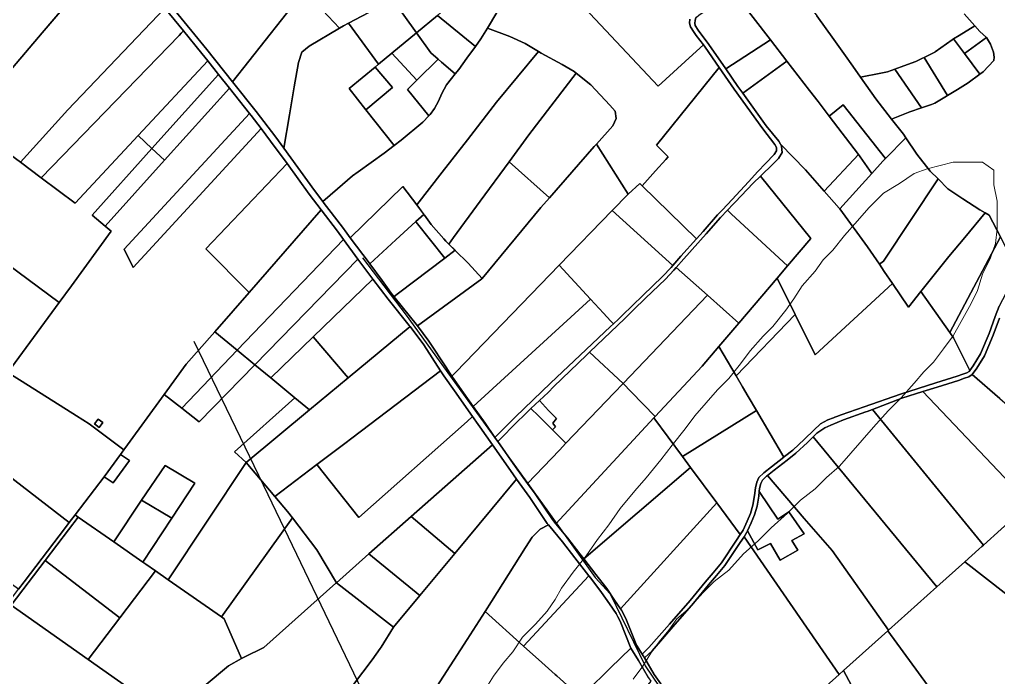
# Model space of a CAD drawing. Header units: metres. Extents: x 3 to 1027712, y 40 to 4430649.
# Drawn here: x 506331 to 507097, y 4411953 to 4412469 of the extents above; entities that cross this region are included whole.
import ezdxf

# ---------------------------------------------------------------- set-up
doc = ezdxf.new("R2010")
doc.units = ezdxf.units.M
doc.header["$MEASUREMENT"] = 0
doc.layers.add('A.ES.SDGC.CP.07003.cadastralparcel — CadastralParcel', color=1, linetype='Continuous')
doc.layers.add('Habitats_5_km', color=7, linetype='Continuous', lineweight=9, true_color=0xbefad2)
doc.layers.add('Itinerarios_Espacios_naturales_Protegidos_5_km', color=7, linetype='Continuous', lineweight=30, true_color=0x3800b0)
doc.layers.add('Lineas_electricas_5_km', color=1, linetype='Continuous', lineweight=30)

msp = doc.modelspace()

# ---------------------------------------------------------------- linework, layer by layer
at = {"layer": 'A.ES.SDGC.CP.07003.cadastralparcel — CadastralParcel', "color": 7, "linetype": 'Continuous', "flags": 128}
for points in [[(506406.36, 4412531.22), (506404.56, 4412533.48), (506471.64, 4412598.76), (506485.74, 4412598.07), (506520.09, 4412597.06), (506543.55, 4412596.88), (506550.99, 4412596.48), (506562.04, 4412594.27), (506573.28, 4412592.47), (506587.15, 4412590.66), (506597.19, 4412589.05), (506609.24, 4412585.84), (506620.08, 4412582.03), (506621.46, 4412581.18), (506589.35, 4412538.67), (506553.6, 4412491.29), (506548.71, 4412484.82), (506497.38, 4412419.92), (506477.4, 4412445.11), (506425.45, 4412508.74), (506406.36, 4412531.22)], [(506581.27, 4412461.86), (506563.51, 4412480.75), (506603.47, 4412533.07), (506617.28, 4412527.59), (506620.29, 4412526.45), (506636.21, 4412520.41), (506643.3, 4412517.72), (506655.19, 4412513.4), (506633.02, 4412490.97), (506623.08, 4412484.24), (506622.81, 4412484.06), (506609.31, 4412476.82), (506588.35, 4412465.8), (506584.29, 4412463.66), (506581.27, 4412461.86)], [(506641.46, 4412458.18), (506623.08, 4412484.24), (506633.02, 4412490.97), (506655.19, 4412513.4), (506665.03, 4412509.83), (506681.82, 4412502.92), (506688.14, 4412498.86), (506658.05, 4412471.88), (506657.9, 4412471.76), (506641.46, 4412458.18)], [(506918.73, 4412452.77), (506889.89, 4412490.19), (506896.11, 4412494.23), (506917.57, 4412507.2), (506925.42, 4412512.62), (506940.83, 4412491.16), (506954.94, 4412471.52), (506968.33, 4412452.88), (506976.21, 4412441.92), (506983.33, 4412432.01), (506989.32, 4412423.49), (507001.29, 4412406.47), (507013.65, 4412390.66), (507022.82, 4412378.9), (507024.81, 4412375.9), (507008.92, 4412359.9), (506975.65, 4412401.88), (506964.66, 4412393.04), (506956.06, 4412404.36), (506949.45, 4412412.93), (506931.6, 4412436.08), (506918.73, 4412452.77)], [(506687.68, 4412447.57), (506657.9, 4412471.76), (506658.05, 4412471.88), (506688.14, 4412498.86), (506691.04, 4412497), (506698.61, 4412491.4), (506710.16, 4412475.83), (506704.58, 4412474), (506697.04, 4412461.78), (506691.99, 4412453.6), (506687.68, 4412447.57)], [(506515.98, 4412396.46), (506497.38, 4412419.92), (506548.71, 4412484.82), (506553.6, 4412491.29), (506563.51, 4412480.75), (506581.27, 4412461.86), (506557.62, 4412447.87), (506551.69, 4412442.93), (506549.07, 4412435.04), (506545.77, 4412415.95), (506542.06, 4412394.01), (506537.63, 4412367.76), (506531.27, 4412376.53), (506515.98, 4412396.46)], [(506883.75, 4412429.96), (506870.48, 4412448.98), (506862.04, 4412460.19), (506859.91, 4412463.85), (506859.49, 4412465.8), (506859.66, 4412467.93), (506860.17, 4412469.21), (506860.85, 4412470.4), (506862.64, 4412472.1), (506875.41, 4412480.78), (506889.89, 4412490.19), (506918.73, 4412452.77), (506883.75, 4412429.96)], [(506611.67, 4412433.58), (506588.35, 4412465.8), (506609.31, 4412476.82), (506622.81, 4412484.06), (506623.08, 4412484.24), (506641.46, 4412458.18), (506622.33, 4412442.38), (506611.67, 4412433.58)], [(506347.7, 4412344.72), (506331.5, 4412356.83), (506368.47, 4412397.96), (506444.39, 4412477.63), (506459.07, 4412459.66), (506458.32, 4412458.89), (506457.38, 4412457.92), (506455.64, 4412456.12), (506347.7, 4412344.72)], [(506652.89, 4412442.49), (506641.46, 4412458.18), (506657.9, 4412471.76), (506687.68, 4412447.57), (506681.03, 4412438.26), (506674.73, 4412429.58), (506671.95, 4412426.18), (506661.17, 4412435.26), (506658.54, 4412437.55), (506652.89, 4412442.49)], [(506374.23, 4412324.89), (506347.7, 4412344.72), (506455.64, 4412456.12), (506457.38, 4412457.92), (506458.32, 4412458.89), (506459.07, 4412459.66), (506473.51, 4412441.97), (506478.04, 4412436.25), (506423.48, 4412377.73), (506374.23, 4412324.89)], [(506561.59, 4412334.73), (506537.63, 4412367.76), (506542.06, 4412394.01), (506545.77, 4412415.95), (506549.07, 4412435.04), (506551.69, 4412442.93), (506557.62, 4412447.87), (506581.27, 4412461.86), (506584.29, 4412463.66), (506588.35, 4412465.8), (506611.67, 4412433.58), (506609.07, 4412431.43), (506588.78, 4412414.67), (506601.95, 4412397.95), (506624.08, 4412369.89), (506616.11, 4412363.84), (506595.84, 4412349.41), (506591.48, 4412346.31), (506579.75, 4412336.09), (506568.22, 4412326.05), (506561.59, 4412334.73)], [(506569.29, 4412324.65), (506568.22, 4412326.05), (506579.75, 4412336.09), (506591.48, 4412346.31), (506595.84, 4412349.41), (506616.11, 4412363.84), (506624.08, 4412369.89), (506629.57, 4412374.04), (506646.51, 4412388.14), (506651.22, 4412393.22), (506652.15, 4412394.22), (506655.63, 4412398.99), (506658.88, 4412404.63), (506661.49, 4412410.71), (506664.96, 4412417.43), (506668.87, 4412422.43), (506671.95, 4412426.18), (506674.73, 4412429.58), (506681.03, 4412438.26), (506687.68, 4412447.57), (506691.99, 4412453.6), (506697.04, 4412461.78), (506714.69, 4412455.4), (506726.63, 4412449.76), (506736.98, 4412443.52), (506704.13, 4412404.01), (506681.55, 4412374.5), (506661.65, 4412349.09), (506641.69, 4412323.58), (506630.84, 4412337.77), (506589.58, 4412297.75), (506586.95, 4412301.35), (506583.64, 4412305.87), (506572.88, 4412319.95), (506569.29, 4412324.65)], [(507070.81, 4412441.88), (507062.21, 4412453.51), (507066.46, 4412456.13), (507078.75, 4412463.69), (507082.64, 4412459.35), (507088.03, 4412454.59), (507070.81, 4412441.88)], [(506641.83, 4412421.14), (506622.33, 4412442.38), (506641.46, 4412458.18), (506652.89, 4412442.49), (506658.54, 4412437.55), (506641.83, 4412421.14)], [(506893.32, 4412416.24), (506883.75, 4412429.96), (506918.73, 4412452.77), (506931.6, 4412436.08), (506897.16, 4412410.91), (506893.32, 4412416.24)], [(507057.41, 4412409.02), (507039.16, 4412439), (507047.35, 4412443.18), (507047.86, 4412443.44), (507060.98, 4412452.66), (507062.21, 4412453.51), (507070.81, 4412441.88), (507082.68, 4412425.82), (507073.58, 4412419.06), (507065.28, 4412413.9), (507057.41, 4412409.02)], [(507082.68, 4412425.82), (507070.81, 4412441.88), (507088.03, 4412454.59), (507091.04, 4412449.33), (507093.42, 4412442.95), (507094.04, 4412439.19), (507093.67, 4412436.56), (507085.2, 4412427.69), (507082.68, 4412425.82)], [(506624.08, 4412369.89), (506601.95, 4412397.95), (506622.82, 4412415.47), (506609.07, 4412431.43), (506611.67, 4412433.58), (506622.33, 4412442.38), (506641.83, 4412421.14), (506634.39, 4412413.84), (506651.22, 4412393.22), (506646.51, 4412388.14), (506629.57, 4412374.04), (506624.08, 4412369.89)], [(506651.22, 4412393.22), (506634.39, 4412413.84), (506641.83, 4412421.14), (506658.54, 4412437.55), (506661.17, 4412435.26), (506671.95, 4412426.18), (506668.87, 4412422.43), (506664.96, 4412417.43), (506661.49, 4412410.71), (506658.88, 4412404.63), (506655.63, 4412398.99), (506652.15, 4412394.22), (506651.22, 4412393.22)], [(506647.74, 4412315.32), (506641.69, 4412323.58), (506661.65, 4412349.09), (506681.55, 4412374.5), (506704.13, 4412404.01), (506736.98, 4412443.52), (506739.22, 4412442.17), (506755.51, 4412433.49), (506765.15, 4412427.87), (506766.68, 4412426.65), (506729.54, 4412378.41), (506714.02, 4412357.22), (506691.38, 4412326.27), (506670.57, 4412297.84), (506666.86, 4412292.76), (506664.56, 4412295.03), (506663, 4412296.81), (506652.96, 4412308.21), (506647.74, 4412315.32)], [(507036.93, 4412399.38), (507016.1, 4412429.79), (507023.19, 4412432.31), (507032.63, 4412435.65), (507037.7, 4412438.25), (507039.16, 4412439), (507057.41, 4412409.02), (507055.3, 4412407.71), (507047.56, 4412402.99), (507044.74, 4412402.03), (507036.93, 4412399.38)], [(506434.4, 4412367.53), (506423.48, 4412377.73), (506478.04, 4412436.25), (506486.53, 4412425.55), (506434.4, 4412367.53)], [(506601.95, 4412397.95), (506588.78, 4412414.67), (506609.07, 4412431.43), (506622.82, 4412415.47), (506601.95, 4412397.95)], [(506860.91, 4412296.9), (506818.28, 4412338.48), (506828.85, 4412350.13), (506836.91, 4412359.03), (506838.75, 4412361.05), (506829.45, 4412370.17), (506878.63, 4412430.99), (506890.21, 4412414.16), (506912.89, 4412383.04), (506922.29, 4412370.79), (506923.53, 4412368.49), (506923.36, 4412365.65), (506921.58, 4412362.81), (506914.98, 4412355.81), (506908.77, 4412349.6), (506901.66, 4412341.62), (506888.88, 4412327.6), (506881.08, 4412319.54), (506877.29, 4412315.63), (506866.1, 4412302.67), (506860.91, 4412296.9)], [(506915.48, 4412385.48), (506897.16, 4412410.91), (506931.6, 4412436.08), (506949.45, 4412412.93), (506956.06, 4412404.36), (506964.66, 4412393.04), (506987.59, 4412362.87), (506960.84, 4412334.15), (506946.12, 4412350.86), (506926.54, 4412371.1), (506925.31, 4412373.46), (506915.48, 4412385.48)], [(507001.29, 4412406.47), (506989.32, 4412423.49), (507005.12, 4412426.69), (507010.28, 4412427.73), (507016.1, 4412429.79), (507036.93, 4412399.38), (507027.77, 4412396.27), (507026.48, 4412395.83), (507013.65, 4412390.66), (507001.29, 4412406.47)], [(506444.16, 4412358.41), (506434.4, 4412367.53), (506486.53, 4412425.55), (506495.02, 4412414.86), (506444.16, 4412358.41)], [(506745.58, 4412329.09), (506714.02, 4412357.22), (506729.54, 4412378.41), (506766.68, 4412426.65), (506778.17, 4412417.46), (506792.94, 4412401.62), (506797.06, 4412396.85), (506797.93, 4412390.99), (506795.33, 4412385.35), (506782.41, 4412370.9), (506780.78, 4412369.08), (506745.58, 4412329.09)], [(506337.6, 4412182), (506321.61, 4412192.09), (506361.74, 4412247.05), (506371.32, 4412260.18), (506402.44, 4412302.79), (506397.68, 4412306.82), (506444.16, 4412358.41), (506495.02, 4412414.86), (506510.84, 4412394.9), (506412.74, 4412288.87), (506419.58, 4412274.37), (506519.9, 4412383.14), (506527.3, 4412373.47), (506540.16, 4412355.75), (506476.53, 4412289.07), (506510.42, 4412254.71), (506498.01, 4412240.5), (506483.57, 4412224.08), (506461.27, 4412198.7), (506443.98, 4412175.01), (506415.21, 4412135.56), (506412.41, 4412131.72), (506391.41, 4412147.34), (506385.29, 4412151.91), (506375.2, 4412158.27), (506337.6, 4412182)], [(506987.59, 4412362.87), (506964.66, 4412393.04), (506975.65, 4412401.88), (507008.92, 4412359.9), (507006.75, 4412357.71), (506998.01, 4412348.02), (506988.92, 4412361.13), (506987.59, 4412362.87)], [(506519.9, 4412383.14), (506419.58, 4412274.37), (506412.74, 4412288.87), (506510.84, 4412394.9), (506512.05, 4412393.38), (506519.9, 4412383.14)], [(506267.68, 4412295.21), (506251.58, 4412306.49), (506254.27, 4412310.03), (506257.32, 4412314.04), (506270.84, 4412331.83), (506304.88, 4412376.65), (506317.65, 4412367.18), (506331.5, 4412356.83), (506347.7, 4412344.72), (506374.23, 4412324.89), (506423.48, 4412377.73), (506434.4, 4412367.53), (506387.55, 4412315.37), (506397.68, 4412306.82), (506402.44, 4412302.79), (506371.32, 4412260.18), (506361.74, 4412247.05), (506296.62, 4412295.09), (506292.95, 4412297.79), (506277.26, 4412309.37), (506267.68, 4412295.21)], [(506994.75, 4412290.68), (506972.98, 4412320.26), (506998.01, 4412348.02), (507006.75, 4412357.71), (507008.92, 4412359.9), (507024.81, 4412375.9), (507033.32, 4412363.05), (507043.85, 4412349.96), (507049.98, 4412343.83), (507007.25, 4412279.48), (507004.02, 4412277.04), (506994.75, 4412290.68)], [(506651.32, 4412216.59), (506642.41, 4412228.6), (506692.68, 4412265.42), (506692.95, 4412265.75), (506738.86, 4412321.45), (506745.58, 4412329.09), (506780.78, 4412369.08), (506782.41, 4412370.9), (506807.21, 4412331.93), (506794.67, 4412318.97), (506753.26, 4412276.17), (506672.26, 4412192.45), (506669.25, 4412189.34), (506667.12, 4412192.39), (506664.93, 4412195.74), (506651.32, 4412216.59)], [(506950.43, 4412297.03), (506910.88, 4412345.95), (506912.53, 4412347.55), (506919.27, 4412353.94), (506924.95, 4412359.79), (506927.97, 4412364.41), (506927.44, 4412369.37), (506926.54, 4412371.1), (506946.12, 4412350.86), (506960.84, 4412334.15), (506972.44, 4412320.99), (506972.98, 4412320.26), (506994.75, 4412290.68), (507004.02, 4412277.04), (507007.9, 4412271.34), (507014.31, 4412261.91), (506953.76, 4412205.92), (506938.07, 4412237.5), (506923.91, 4412265.99), (506932.19, 4412275.67), (506950.43, 4412297.03)], [(506397.68, 4412306.82), (506387.55, 4412315.37), (506434.4, 4412367.53), (506444.16, 4412358.41), (506397.68, 4412306.82)], [(506972.44, 4412320.99), (506960.84, 4412334.15), (506987.59, 4412362.87), (506988.92, 4412361.13), (506998.01, 4412348.02), (506972.98, 4412320.26), (506972.44, 4412320.99)], [(506510.42, 4412254.71), (506476.53, 4412289.07), (506540.16, 4412355.75), (506557.58, 4412331.74), (506566.96, 4412319.47), (506510.42, 4412254.71)], [(506671.91, 4412287.74), (506666.86, 4412292.76), (506670.57, 4412297.84), (506691.38, 4412326.27), (506714.02, 4412357.22), (506745.58, 4412329.09), (506738.86, 4412321.45), (506692.95, 4412265.75), (506682.05, 4412277.68), (506671.91, 4412287.74)], [(506888.21, 4412316.29), (506884.99, 4412319.27), (506889.48, 4412323.91), (506891.07, 4412325.55), (506905.25, 4412340.46), (506910.88, 4412345.95), (506950.43, 4412297.03), (506932.19, 4412275.67), (506888.21, 4412316.29)], [(506604.44, 4412278.08), (506589.58, 4412297.75), (506630.84, 4412337.77), (506641.69, 4412323.58), (506647.31, 4412315.91), (506640.98, 4412310.35), (506625.29, 4412296.01), (506604.94, 4412277.41), (506604.44, 4412278.08)], [(506842.28, 4412275.91), (506794.67, 4412318.97), (506807.21, 4412331.93), (506816.44, 4412340.28), (506818.28, 4412338.48), (506860.91, 4412296.9), (506848.53, 4412283.17), (506842.28, 4412275.91)], [(507007.9, 4412271.34), (507004.02, 4412277.04), (507007.25, 4412279.48), (507049.98, 4412343.83), (507057.72, 4412336.1), (507069.29, 4412328.14), (507082.65, 4412319.67), (507086.8, 4412317.23), (507071.04, 4412297.81), (507058.54, 4412283.1), (507036.64, 4412255.67), (507026.87, 4412243.43), (507014.31, 4412261.91), (507007.9, 4412271.34)], [(506501.18, 4412209.61), (506483.57, 4412224.08), (506498.01, 4412240.5), (506510.42, 4412254.71), (506566.96, 4412319.47), (506579.64, 4412302.88), (506584.43, 4412296.32), (506501.18, 4412209.61)], [(506647.74, 4412315.32), (506652.96, 4412308.21), (506663, 4412296.81), (506664.56, 4412295.03), (506666.86, 4412292.76), (506671.74, 4412287.91), (506663.7, 4412281.71), (506641.38, 4412309.84), (506640.98, 4412310.35), (506647.31, 4412315.91), (506647.74, 4412315.32)], [(506777.88, 4412249.62), (506753.26, 4412276.17), (506794.67, 4412318.97), (506842.28, 4412275.91), (506840.89, 4412274.3), (506834.32, 4412267.38), (506818.8, 4412252.53), (506802.64, 4412236.74), (506799.69, 4412233.98), (506795.78, 4412230.32), (506793.57, 4412232.7), (506788.02, 4412238.68), (506777.88, 4412249.62)], [(506869.43, 4412252.62), (506844.86, 4412274.31), (506850.78, 4412281.19), (506868.35, 4412300.7), (506879.51, 4412313.6), (506884.99, 4412319.27), (506888.21, 4412316.29), (506932.19, 4412275.67), (506923.91, 4412265.99), (506893.97, 4412230.94), (506869.43, 4412252.62)], [(507059.2, 4412223.52), (507036.64, 4412255.67), (507058.54, 4412283.1), (507071.04, 4412297.81), (507086.8, 4412317.23), (507090.1, 4412315.3), (507098.78, 4412298.31), (507059.2, 4412223.52)], [(506239.75, 4412252.32), (506239.21, 4412253.1), (506253.3, 4412273.94), (506258.67, 4412281.88), (506267.68, 4412295.21), (506277.26, 4412309.37), (506292.95, 4412297.79), (506296.62, 4412295.09), (506361.74, 4412247.05), (506321.61, 4412192.09), (506320.85, 4412192.57), (506277.92, 4412222.54), (506272.12, 4412226.58), (506243.97, 4412246.23), (506239.75, 4412252.32)], [(506624.1, 4412251.79), (506623.85, 4412251.6), (506621.75, 4412254.35), (506618.59, 4412258.87), (506614.77, 4412264.33), (506604.94, 4412277.41), (506625.29, 4412296.01), (506640.98, 4412310.35), (506641.38, 4412309.84), (506663.7, 4412281.71), (506627.57, 4412254.41), (506624.1, 4412251.79)], [(506515.02, 4412198.23), (506501.18, 4412209.61), (506584.43, 4412296.32), (506595.71, 4412280.9), (506515.02, 4412198.23)], [(507062.11, 4412219.37), (507059.2, 4412223.52), (507098.78, 4412298.31), (507106.55, 4412283.13), (507107.38, 4412281.49), (507112.27, 4412271.8), (507109.77, 4412266.76), (507108.63, 4412264.47), (507097.94, 4412244.21), (507094.8, 4412235.93), (507090.01, 4412222.67), (507083.3, 4412206.69), (507077.59, 4412197.48), (507074.99, 4412193.81), (507062.11, 4412219.37)], [(506624.1, 4412251.79), (506627.57, 4412254.41), (506663.7, 4412281.71), (506671.74, 4412287.91), (506671.91, 4412287.74), (506682.05, 4412277.68), (506692.95, 4412265.75), (506692.68, 4412265.42), (506642.41, 4412228.6), (506623.85, 4412251.6), (506624.1, 4412251.79)], [(506527.51, 4412187.96), (506515.02, 4412198.23), (506595.71, 4412280.9), (506604.15, 4412269.35), (506607.26, 4412265.33), (506560.61, 4412220.07), (506527.51, 4412187.96)], [(506675.28, 4412180.74), (506669.25, 4412189.34), (506672.26, 4412192.45), (506753.26, 4412276.17), (506777.88, 4412249.62), (506685.95, 4412165.6), (506675.28, 4412180.74)], [(506803.38, 4412183.59), (506777.02, 4412208.01), (506804.71, 4412234.58), (506812.92, 4412242.59), (506819.47, 4412248.99), (506820.88, 4412250.38), (506836.45, 4412265.26), (506843.12, 4412272.29), (506844.86, 4412274.31), (506869.43, 4412252.62), (506803.38, 4412183.59)], [(506588.04, 4412188), (506560.61, 4412220.07), (506607.26, 4412265.33), (506619.38, 4412249.67), (506635.93, 4412228.95), (506636.5, 4412228.17), (506588.04, 4412188)], [(506891.8, 4412189.52), (506878.25, 4412212.54), (506893.97, 4412230.94), (506923.91, 4412265.99), (506938.07, 4412237.5), (506891.8, 4412189.52)], [(506896.8, 4412181.04), (506891.8, 4412189.52), (506938.07, 4412237.5), (506953.76, 4412205.92), (507014.31, 4412261.91), (507026.87, 4412243.43), (507036.64, 4412255.67), (507059.2, 4412223.52), (507062.11, 4412219.37), (507074.99, 4412193.81), (507074.46, 4412193.06), (507072.61, 4412191.95), (507069.48, 4412190.85), (507064.87, 4412189.19), (507048.28, 4412184.03), (507020.63, 4412175.19), (506992.14, 4412165.34), (506974.08, 4412159.08), (506970.82, 4412157.82), (506969.27, 4412157.22), (506967.99, 4412156.73), (506963.57, 4412155.02), (506958.04, 4412152.08), (506952.7, 4412147.1), (506945.32, 4412139.92), (506936.29, 4412131.45), (506929.84, 4412126.29), (506929.28, 4412125.86), (506907.73, 4412162.46), (506901.31, 4412173.36), (506896.8, 4412181.04)], [(506809.76, 4412177.03), (506803.38, 4412183.59), (506869.43, 4412252.62), (506893.97, 4412230.94), (506878.25, 4412212.54), (506865.15, 4412197.21), (506828.57, 4412157.7), (506809.76, 4412177.03)], [(506695.24, 4412152.4), (506685.95, 4412165.6), (506777.88, 4412249.62), (506788.02, 4412238.68), (506793.57, 4412232.7), (506795.78, 4412230.32), (506793.49, 4412228.17), (506774.41, 4412210.31), (506746.55, 4412183.92), (506719.08, 4412157.54), (506702.97, 4412141.36), (506695.24, 4412152.4)], [(506457.69, 4412164.3), (506443.98, 4412175.01), (506461.27, 4412198.7), (506483.57, 4412224.08), (506501.18, 4412209.61), (506457.69, 4412164.3)], [(506530.65, 4412095.13), (506508.13, 4412121.78), (506557.87, 4412163), (506588.04, 4412188), (506636.5, 4412228.17), (506647.22, 4412213.73), (506660.39, 4412193.55), (506590.85, 4412140.8), (506585.38, 4412136.65), (506563.61, 4412120.13), (506530.65, 4412095.13)], [(506546.39, 4412172.45), (506527.51, 4412187.96), (506560.61, 4412220.07), (506588.04, 4412188), (506557.87, 4412163), (506546.39, 4412172.45)], [(506471.42, 4412153.57), (506457.69, 4412164.3), (506501.18, 4412209.61), (506515.02, 4412198.23), (506471.42, 4412153.57)], [(506744.9, 4412162.34), (506737.76, 4412170.36), (506744.59, 4412176.62), (506749.03, 4412181.19), (506774.71, 4412205.8), (506777.02, 4412208.01), (506803.38, 4412183.59), (506796.43, 4412176.33), (506758.55, 4412136.74), (506747.94, 4412147.34), (506750.45, 4412149.67), (506748.33, 4412152.5), (506751.18, 4412156.15), (506744.9, 4412162.34)], [(506849.8, 4412126.43), (506827.54, 4412156.59), (506828.57, 4412157.7), (506865.15, 4412197.21), (506878.25, 4412212.54), (506891.8, 4412189.52), (506896.8, 4412181.04), (506901.31, 4412173.36), (506907.73, 4412162.46), (506849.8, 4412126.43)], [(506286.45, 4412135.83), (506282.18, 4412138.72), (506287.87, 4412146.42), (506321.61, 4412192.09), (506337.6, 4412182), (506375.2, 4412158.27), (506385.29, 4412151.91), (506391.41, 4412147.34), (506412.41, 4412131.72), (506409.78, 4412128.06), (506397.03, 4412110.35), (506374.22, 4412080.61), (506369.66, 4412074.67), (506321.26, 4412112.11), (506306, 4412122.51), (506288.96, 4412134.12), (506286.45, 4412135.83)], [(506375.44, 4412079.75), (506374.22, 4412080.61), (506397.03, 4412110.35), (506404, 4412105.87), (506416.78, 4412123.3), (506409.78, 4412128.06), (506412.41, 4412131.72), (506415.21, 4412135.56), (506443.98, 4412175.01), (506457.69, 4412164.3), (506471.42, 4412153.57), (506515.02, 4412198.23), (506527.51, 4412187.96), (506546.39, 4412172.45), (506499.08, 4412130.17), (506508.13, 4412121.78), (506447.1, 4412029.86), (506437.23, 4412036.77), (506429.61, 4412042.11), (506427.33, 4412043.69), (506449.85, 4412078.07), (506467.84, 4412105.52), (506444.63, 4412119.45), (506426.29, 4412092.13), (506404.44, 4412059.59), (506376.68, 4412078.89), (506375.44, 4412079.75)], [(506596.44, 4412078.73), (506563.61, 4412120.13), (506585.38, 4412136.65), (506590.85, 4412140.8), (506660.39, 4412193.55), (506662.97, 4412189.59), (506671.19, 4412177.86), (506685.41, 4412157.67), (506681.2, 4412153.93), (506596.44, 4412078.73)], [(506734.37, 4412097.03), (506728.45, 4412105.29), (506753.43, 4412131.39), (506758.55, 4412136.74), (506796.43, 4412176.33), (506803.38, 4412183.59), (506809.76, 4412177.03), (506828.57, 4412157.7), (506827.54, 4412156.59), (506750.76, 4412073.69), (506748.02, 4412077.04), (506734.37, 4412097.03)], [(507121.61, 4412089.41), (507038.1, 4412177.2), (507049.3, 4412180.79), (507065.95, 4412185.96), (507070.62, 4412187.64), (507074.07, 4412188.86), (507076.82, 4412190.51), (507098.38, 4412171.89), (507104.37, 4412166.72), (507124.12, 4412149.96), (507125.85, 4412148.49), (507128.46, 4412146.27), (507140.8, 4412135.7), (507155.78, 4412125.19), (507159.46, 4412123.38), (507121.61, 4412089.41)], [(507085.6, 4412057.07), (506998.69, 4412163.33), (507021.7, 4412171.96), (507038.1, 4412177.2), (507121.61, 4412089.41), (507113.31, 4412081.95), (507085.6, 4412057.07)], [(506508.13, 4412121.78), (506499.08, 4412130.17), (506546.39, 4412172.45), (506557.87, 4412163), (506508.13, 4412121.78)], [(506736.98, 4412158.28), (506731.2, 4412164.06), (506737.76, 4412170.36), (506744.9, 4412162.34), (506751.18, 4412156.15), (506748.33, 4412152.5), (506750.45, 4412149.67), (506747.94, 4412147.34), (506736.98, 4412158.28)], [(506719.13, 4412118.31), (506705.22, 4412138.15), (506721.09, 4412154.35), (506724.97, 4412158.07), (506731.2, 4412164.06), (506736.98, 4412158.28), (506747.94, 4412147.34), (506758.55, 4412136.74), (506753.43, 4412131.39), (506728.45, 4412105.29), (506719.13, 4412118.31)], [(506856.22, 4412117.74), (506849.8, 4412126.43), (506907.73, 4412162.46), (506929.28, 4412125.86), (506919.52, 4412118.37), (506913.43, 4412113.58), (506909.7, 4412109.97), (506908.05, 4412106.29), (506906.94, 4412101.87), (506906.2, 4412095.79), (506904.91, 4412088.24), (506903.07, 4412081.79), (506900.49, 4412075.71), (506897.35, 4412068.72), (506895, 4412065.19), (506876.64, 4412090.07), (506856.22, 4412117.74)], [(507049.15, 4412024.36), (506952.2, 4412141.88), (506954.9, 4412144.51), (506955.04, 4412144.64), (506961.25, 4412148.84), (506966.04, 4412150.87), (506975.99, 4412155.1), (506993.37, 4412161.35), (506994.43, 4412161.73), (506998.69, 4412163.33), (507085.6, 4412057.07), (507084.16, 4412055.78), (507081.94, 4412053.79), (507071, 4412043.98), (507056.3, 4412030.79), (507049.15, 4412024.36)], [(506392.91, 4412149.21), (506389.28, 4412151.87), (506392.24, 4412155.59), (506395.91, 4412152.94), (506392.91, 4412149.21)], [(506395.91, 4412152.94), (506392.24, 4412155.59), (506389.28, 4412151.87), (506392.91, 4412149.21), (506395.91, 4412152.94)], [(506540.54, 4412083.42), (506530.65, 4412095.13), (506563.61, 4412120.13), (506596.44, 4412078.73), (506681.2, 4412153.93), (506685.41, 4412157.67), (506689.83, 4412151.4), (506691.15, 4412149.53), (506700.98, 4412135.5), (506637.38, 4412079.29), (506604.3, 4412050.06), (506578.78, 4412027.51), (506563.4, 4412053.34), (506544.32, 4412078.45), (506540.54, 4412083.42)], [(506759.74, 4412062.72), (506750.76, 4412073.69), (506827.54, 4412156.59), (506849.8, 4412126.43), (506856.22, 4412117.74), (506772.49, 4412046.27), (506769.49, 4412050.09), (506759.74, 4412062.72)], [(506326.28, 4412025.03), (506242.56, 4412084.1), (506274.01, 4412127.65), (506282.18, 4412138.72), (506286.45, 4412135.83), (506288.96, 4412134.12), (506306, 4412122.51), (506321.26, 4412112.11), (506369.66, 4412074.67), (506366.7, 4412070.8), (506334.33, 4412028.26), (506329.91, 4412022.46), (506326.28, 4412025.03)], [(506945.14, 4412077.95), (506916.44, 4412111.62), (506921.6, 4412115.69), (506931.94, 4412123.61), (506938.52, 4412128.88), (506947.67, 4412137.46), (506952.2, 4412141.88), (507049.15, 4412024.36), (507011.18, 4411990.28), (506967.04, 4412052.85), (506945.14, 4412077.95)], [(506671.51, 4412050.51), (506637.38, 4412079.29), (506700.98, 4412135.5), (506715.05, 4412115.42), (506719.89, 4412108.65), (506671.51, 4412050.51)], [(506409.78, 4412128.06), (506416.78, 4412123.3), (506404, 4412105.87), (506397.03, 4412110.35), (506409.78, 4412128.06)], [(506449.85, 4412078.07), (506426.29, 4412092.13), (506444.63, 4412119.45), (506467.84, 4412105.52), (506449.85, 4412078.07)], [(506488.71, 4412000.74), (506447.1, 4412029.86), (506508.13, 4412121.78), (506530.65, 4412095.13), (506540.54, 4412083.42), (506544.32, 4412078.45), (506488.71, 4412000.74)], [(506782.1, 4412034.07), (506772.49, 4412046.27), (506856.22, 4412117.74), (506876.64, 4412090.07), (506801.43, 4412007.06), (506796.72, 4412013.89), (506790.61, 4412022.91), (506782.1, 4412034.07)], [(506972.48, 4411955.54), (506898.03, 4412063.61), (506900.34, 4412067.07), (506900.83, 4412068.15), (506908.99, 4412053.26), (506918.85, 4412058.27), (506926.36, 4412045.08), (506940.23, 4412053.1), (506935.55, 4412060.61), (506945.24, 4412065.95), (506933.21, 4412082.98), (506924.53, 4412077.3), (506910.01, 4412098.92), (506910.29, 4412101.25), (506911.27, 4412105.17), (506912.54, 4412107.98), (506915.67, 4412111.02), (506916.44, 4412111.62), (506945.14, 4412077.95), (506967.04, 4412052.85), (507011.18, 4411990.28), (507010.65, 4411989.8), (506976.08, 4411958.78), (506972.48, 4411955.54)], [(506427.33, 4412043.69), (506404.44, 4412059.59), (506426.29, 4412092.13), (506449.85, 4412078.07), (506427.33, 4412043.69)], [(506910.01, 4412098.92), (506924.53, 4412077.3), (506933.21, 4412082.98), (506945.24, 4412065.95), (506935.55, 4412060.61), (506940.23, 4412053.1), (506926.36, 4412045.08), (506918.85, 4412058.27), (506908.99, 4412053.26), (506900.83, 4412068.15), (506903.6, 4412074.36), (506906.28, 4412080.66), (506908.23, 4412087.48), (506909.57, 4412095.3), (506910.01, 4412098.92)], [(506802.13, 4412006.04), (506801.43, 4412007.06), (506876.64, 4412090.07), (506895, 4412065.19), (506892.19, 4412060.98), (506880.36, 4412043.18), (506873.91, 4412035.26), (506867.64, 4412028.08), (506855.84, 4412013.71), (506839.8, 4411995.11), (506823.58, 4411976.69), (506818.21, 4411971.64), (506813.92, 4411978.55), (506805.54, 4411999.51), (506802.13, 4412006.04)], [(506409.24, 4412000.08), (506350.86, 4412045.05), (506369.08, 4412068.98), (506376.68, 4412078.89), (506404.44, 4412059.59), (506427.33, 4412043.69), (506429.61, 4412042.11), (506437.23, 4412036.77), (506409.24, 4412000.08)], [(506490.83, 4411999.25), (506488.71, 4412000.74), (506544.32, 4412078.45), (506563.4, 4412053.34), (506578.78, 4412027.51), (506578.28, 4412027.08), (506521.93, 4411976.82), (506506.56, 4411969.36), (506504.54, 4411968.21), (506490.83, 4411999.25)], [(506644.14, 4412017.63), (506604.3, 4412050.06), (506637.38, 4412079.29), (506671.51, 4412050.51), (506644.14, 4412017.63)], [(507104.11, 4412018.01), (507071, 4412043.98), (507081.94, 4412053.79), (507084.16, 4412055.78), (507085.6, 4412057.07), (507113.31, 4412081.95), (507143.56, 4412056.83), (507172.83, 4412032.52), (507205.08, 4412005.74), (507194.32, 4411992.5), (507192.82, 4411990.6), (507184.05, 4411979.49), (507172.28, 4411964.57), (507104.11, 4412018.01)], [(506725.45, 4411977.9), (506695.25, 4412005.01), (506700.31, 4412012.83), (506726.87, 4412055.18), (506732.25, 4412063.24), (506738.39, 4412069.38), (506744.92, 4412072.93), (506755.83, 4412059.61), (506765.54, 4412047.01), (506776.54, 4412033.04), (506725.45, 4411977.9)], [(506827.6, 4411955.57), (506820.06, 4411968.63), (506826.03, 4411974.32), (506842.37, 4411992.88), (506858.44, 4412011.52), (506870.23, 4412025.88), (506876.51, 4412033.07), (506883.1, 4412041.16), (506895.02, 4412059.09), (506898.03, 4412063.61), (506972.48, 4411955.54), (506891.72, 4411883.06), (506888.14, 4411886.78), (506880.36, 4411895.63), (506871.59, 4411904.39), (506864.68, 4411911.36), (506855.77, 4411920), (506847.59, 4411930.25), (506840.24, 4411938.65), (506832.89, 4411948.35), (506827.6, 4411955.57)], [(506592.77, 4412016.67), (506578.78, 4412027.51), (506604.3, 4412050.06), (506644.14, 4412017.63), (506623.52, 4411992.85), (506616.45, 4411998.32), (506592.77, 4412016.67)], [(506384.38, 4411967.49), (506324.15, 4412009.92), (506350.86, 4412045.05), (506409.24, 4412000.08), (506384.38, 4411967.49)], [(507046.71, 4411940.58), (507010.65, 4411989.8), (507011.18, 4411990.28), (507049.15, 4412024.36), (507056.3, 4412030.79), (507071, 4412043.98), (507104.11, 4412018.01), (507172.28, 4411964.57), (507170.65, 4411962.51), (507142.7, 4411928.53), (507132.5, 4411915.65), (507116.3, 4411895.04), (507114.22, 4411892.39), (507098.06, 4411872.21), (507093.27, 4411867.58), (507082.07, 4411885.66), (507055.45, 4411928.66), (507046.71, 4411940.58)], [(506448.89, 4411922.06), (506384.38, 4411967.49), (506409.24, 4412000.08), (506437.23, 4412036.77), (506447.1, 4412029.86), (506488.71, 4412000.74), (506490.83, 4411999.25), (506504.54, 4411968.21), (506494.26, 4411962.34), (506475.38, 4411946.54), (506448.89, 4411922.06)], [(506739.65, 4411965.16), (506725.45, 4411977.9), (506776.54, 4412033.04), (506778.15, 4412031.01), (506786.55, 4412019.99), (506792.59, 4412011.07), (506797.84, 4412003.46), (506799.25, 4412000.77), (506800.99, 4411997.42), (506809.41, 4411976.36), (506793.47, 4411960.83), (506774.33, 4411942.19), (506769.98, 4411937.95), (506751.41, 4411954.61), (506750.22, 4411955.68), (506739.65, 4411965.16)], [(506282.04, 4411926.53), (506269.05, 4411936.41), (506285.26, 4411958.79), (506285.87, 4411959.6), (506289.43, 4411964.28), (506295.65, 4411972.46), (506324.15, 4412009.92), (506384.38, 4411967.49), (506448.89, 4411922.06), (506447.55, 4411920.78), (506418.29, 4411892.76), (506401.02, 4411875.07), (506399.27, 4411873.27), (506379.19, 4411852.7), (506296.64, 4411915.44), (506282.04, 4411926.53)], [(507005.15, 4411903.87), (506976.08, 4411958.78), (507010.65, 4411989.8), (507046.71, 4411940.58), (507005.15, 4411903.87)], [(506793.47, 4411960.83), (506809.41, 4411976.36), (506815.48, 4411966.57), (506823.35, 4411952.93), (506825.04, 4411950.4), (506817.81, 4411941.56), (506806.12, 4411928.43), (506797.24, 4411918.56), (506790.66, 4411921.54), (506779.58, 4411932.62), (506781.2, 4411935.05), (506774.33, 4411942.19), (506793.47, 4411960.83)], [(506894.11, 4411880.57), (506891.72, 4411883.06), (506972.48, 4411955.54), (506976.08, 4411958.78), (507005.15, 4411903.87), (507039.66, 4411838.69), (507014.45, 4411824.6), (506982.51, 4411806.92), (506962.38, 4411795.52), (506953.03, 4411806.63), (506944.82, 4411814.66), (506941.6, 4411817.82), (506929.34, 4411831.67), (506923.89, 4411838.47), (506919.88, 4411843.48), (506905.7, 4411864.2), (506894.11, 4411880.57)]]:
    msp.add_lwpolyline(points, close=True, dxfattribs=at)
for points in [[(506316.74, 4412503.2), (506334.98, 4412525.8), (506339.92, 4412532.59), (506350.84, 4412547.6), (506361.15, 4412561.87), (506367.17, 4412570.51), (506367.9, 4412571.58), (506401.2, 4412529.66), (506402.49, 4412528.04), (506404.56, 4412525.61), (506408.47, 4412521), (506405.55, 4412520.4), (506401.42, 4412518.68), (506383.62, 4412499.68), (506383.27, 4412499.27), (506373.33, 4412487.61), (506348.29, 4412458.22), (506325.23, 4412430.86)], [(506425.45, 4412508.74), (506477.4, 4412445.11), (506497.38, 4412419.92), (506515.98, 4412396.46), (506531.27, 4412376.53), (506537.63, 4412367.76), (506561.59, 4412334.73), (506568.22, 4412326.05), (506569.29, 4412324.65), (506572.88, 4412319.95), (506583.64, 4412305.87), (506586.95, 4412301.35), (506589.58, 4412297.75), (506604.44, 4412278.08), (506604.94, 4412277.41), (506614.77, 4412264.33), (506618.59, 4412258.87), (506621.75, 4412254.35), (506623.85, 4412251.6), (506642.41, 4412228.6), (506642.41, 4412228.6), (506651.32, 4412216.59), (506664.93, 4412195.74), (506667.12, 4412192.39), (506669.25, 4412189.34), (506675.28, 4412180.74), (506685.95, 4412165.6), (506695.24, 4412152.4), (506702.97, 4412141.36), (506704.31, 4412139.46), (506705.22, 4412138.15), (506719.13, 4412118.31), (506728.45, 4412105.29), (506734.37, 4412097.03), (506748.02, 4412077.04), (506750.76, 4412073.69), (506759.74, 4412062.72), (506769.49, 4412050.09), (506772.49, 4412046.27), (506782.1, 4412034.07), (506790.61, 4412022.91), (506796.72, 4412013.89), (506801.43, 4412007.06), (506802.13, 4412006.04), (506805.54, 4411999.51), (506813.92, 4411978.55), (506818.21, 4411971.64), (506819.13, 4411970.16), (506819.77, 4411969.14), (506820.06, 4411968.63), (506827.6, 4411955.57), (506832.89, 4411948.35)], [(506757.06, 4412495.17), (506830.75, 4412416.45), (506858.01, 4412441.27), (506866.26, 4412448.77), (506867.65, 4412446.94), (506878.63, 4412430.99), (506829.45, 4412370.17), (506838.75, 4412361.05), (506836.91, 4412359.03), (506828.85, 4412350.13), (506818.28, 4412338.48), (506816.44, 4412340.28), (506807.21, 4412331.93), (506782.41, 4412370.9), (506795.33, 4412385.35), (506797.93, 4412390.99), (506797.06, 4412396.85), (506792.94, 4412401.62), (506778.17, 4412417.46), (506766.68, 4412426.65), (506765.15, 4412427.87), (506755.51, 4412433.49), (506739.22, 4412442.17), (506736.98, 4412443.52), (506726.63, 4412449.76), (506714.69, 4412455.4), (506714.69, 4412455.4), (506697.04, 4412461.78), (506704.58, 4412474)], [(506855.67, 4412468.8), (506855.42, 4412465.87), (506856.19, 4412462.82), (506858.99, 4412458.37), (506860.65, 4412456.18), (506860.65, 4412456.18), (506866.26, 4412448.77), (506858.01, 4412441.27), (506830.75, 4412416.45), (506757.06, 4412495.17)], [(506325.23, 4412430.86), (506348.29, 4412458.22), (506372.64, 4412486.8)], [(506444.39, 4412477.63), (506368.47, 4412397.96), (506331.5, 4412356.83), (506317.65, 4412367.18)], [(506823.35, 4411952.93), (506815.48, 4411966.57), (506809.41, 4411976.36), (506800.99, 4411997.42), (506799.25, 4412000.77), (506797.84, 4412003.46), (506792.59, 4412011.07), (506786.55, 4412019.99), (506778.15, 4412031.01), (506776.54, 4412033.04), (506765.54, 4412047.01), (506755.83, 4412059.61), (506744.92, 4412072.93), (506744.01, 4412074.04), (506730.28, 4412094.16), (506719.89, 4412108.65), (506715.05, 4412115.42), (506700.98, 4412135.5), (506691.15, 4412149.53), (506689.83, 4412151.4), (506685.41, 4412157.67), (506671.19, 4412177.86), (506662.97, 4412189.59), (506660.39, 4412193.55), (506647.22, 4412213.73), (506636.5, 4412228.17), (506635.93, 4412228.95), (506619.38, 4412249.67), (506607.26, 4412265.33), (506604.15, 4412269.35), (506595.71, 4412280.9), (506584.43, 4412296.32), (506579.64, 4412302.88), (506566.96, 4412319.47), (506557.58, 4412331.74), (506540.16, 4412355.75), (506527.3, 4412373.47), (506519.9, 4412383.14), (506512.05, 4412393.38), (506510.84, 4412394.9), (506495.02, 4412414.86), (506486.53, 4412425.55), (506478.04, 4412436.25), (506473.51, 4412441.97), (506459.07, 4412459.66), (506444.39, 4412477.63)], [(506860.17, 4412469.21), (506859.66, 4412467.93), (506859.49, 4412465.8), (506859.91, 4412463.85), (506862.04, 4412460.19), (506870.48, 4412448.98), (506883.75, 4412429.96), (506893.32, 4412416.24), (506897.16, 4412410.91), (506915.48, 4412385.48), (506925.31, 4412373.46), (506926.54, 4412371.1), (506927.44, 4412369.37), (506927.97, 4412364.41), (506924.95, 4412359.79), (506919.27, 4412353.94), (506912.53, 4412347.55), (506910.88, 4412345.95), (506905.25, 4412340.46), (506891.07, 4412325.55), (506889.48, 4412323.91), (506884.99, 4412319.27), (506879.51, 4412313.6), (506868.35, 4412300.7), (506850.78, 4412281.19), (506844.86, 4412274.31), (506843.12, 4412272.29), (506836.45, 4412265.26), (506820.88, 4412250.38), (506819.47, 4412248.99), (506812.92, 4412242.59), (506804.71, 4412234.58), (506777.02, 4412208.01), (506774.71, 4412205.8), (506749.03, 4412181.19), (506744.59, 4412176.62), (506737.76, 4412170.36), (506731.2, 4412164.06), (506724.97, 4412158.07), (506721.09, 4412154.35), (506705.22, 4412138.15), (506704.31, 4412139.46), (506704.31, 4412139.46), (506702.97, 4412141.36), (506719.08, 4412157.54), (506746.55, 4412183.92), (506774.41, 4412210.31), (506793.49, 4412228.17), (506795.78, 4412230.32), (506799.69, 4412233.98), (506802.64, 4412236.74), (506818.8, 4412252.53), (506834.32, 4412267.38), (506840.89, 4412274.3), (506842.28, 4412275.91), (506848.53, 4412283.17), (506860.91, 4412296.9), (506866.1, 4412302.67), (506877.29, 4412315.63), (506881.08, 4412319.54), (506888.88, 4412327.6), (506901.66, 4412341.62), (506908.77, 4412349.6), (506914.98, 4412355.81), (506921.58, 4412362.81), (506923.36, 4412365.65), (506923.53, 4412368.49), (506922.29, 4412370.79), (506912.89, 4412383.04), (506890.21, 4412414.16), (506878.63, 4412430.99), (506867.65, 4412446.94), (506866.26, 4412448.77), (506860.65, 4412456.18), (506858.99, 4412458.37), (506856.19, 4412462.82), (506855.42, 4412465.87), (506855.67, 4412468.8)], [(507070.43, 4412472.99), (507078.75, 4412463.69), (507066.46, 4412456.13), (507062.21, 4412453.51), (507060.98, 4412452.66), (507047.86, 4412443.44), (507047.35, 4412443.18), (507039.16, 4412439), (507037.7, 4412438.25), (507032.63, 4412435.65), (507023.19, 4412432.31), (507016.1, 4412429.79), (507010.28, 4412427.73), (507005.12, 4412426.69), (506989.32, 4412423.49), (506983.33, 4412432.01), (506976.21, 4412441.92), (506968.33, 4412452.88), (506968.33, 4412452.88), (506954.94, 4412471.52)], [(507098.78, 4412298.31), (507090.1, 4412315.3), (507086.8, 4412317.23), (507082.65, 4412319.67), (507069.29, 4412328.14), (507057.72, 4412336.1), (507049.98, 4412343.83), (507043.85, 4412349.96), (507033.32, 4412363.05), (507024.81, 4412375.9), (507022.82, 4412378.9), (507013.65, 4412390.66), (507026.48, 4412395.83), (507027.77, 4412396.27), (507036.93, 4412399.38), (507044.74, 4412402.03), (507047.56, 4412402.99), (507055.3, 4412407.71), (507057.41, 4412409.02), (507065.28, 4412413.9), (507073.58, 4412419.06), (507082.68, 4412425.82), (507085.2, 4412427.69), (507093.67, 4412436.56), (507094.04, 4412439.19), (507093.42, 4412442.95), (507091.04, 4412449.33), (507088.03, 4412454.59), (507082.64, 4412459.35), (507078.75, 4412463.69), (507070.43, 4412472.99)], [(507097.99, 4412234.75), (507093.18, 4412221.44), (507086.34, 4412205.12), (507080.42, 4412195.59), (507076.82, 4412190.51), (507074.07, 4412188.86), (507070.62, 4412187.64), (507065.95, 4412185.96), (507049.3, 4412180.79), (507038.1, 4412177.2), (507021.7, 4412171.96), (506998.69, 4412163.33), (506994.43, 4412161.73), (506993.37, 4412161.35), (506975.99, 4412155.1), (506966.04, 4412150.87), (506961.25, 4412148.84), (506955.04, 4412144.64), (506954.9, 4412144.51), (506952.2, 4412141.88), (506947.67, 4412137.46), (506938.52, 4412128.88), (506931.94, 4412123.61), (506921.6, 4412115.69), (506916.44, 4412111.62), (506915.67, 4412111.02), (506912.54, 4412107.98), (506911.27, 4412105.17), (506910.29, 4412101.25), (506910.01, 4412098.92), (506909.57, 4412095.3), (506908.23, 4412087.48), (506906.28, 4412080.66), (506903.6, 4412074.36), (506900.83, 4412068.15), (506900.34, 4412067.07), (506898.03, 4412063.61), (506895.02, 4412059.09), (506883.1, 4412041.16), (506876.51, 4412033.07), (506870.23, 4412025.88), (506858.44, 4412011.52), (506842.37, 4411992.88), (506826.03, 4411974.32), (506820.06, 4411968.63), (506819.77, 4411969.14), (506819.13, 4411970.16), (506819.13, 4411970.16), (506818.21, 4411971.64), (506823.58, 4411976.69), (506839.8, 4411995.11), (506855.84, 4412013.71), (506867.64, 4412028.08), (506873.91, 4412035.26), (506880.36, 4412043.18), (506892.19, 4412060.98), (506895, 4412065.19), (506897.35, 4412068.72), (506900.49, 4412075.71), (506903.07, 4412081.79), (506904.91, 4412088.24), (506906.2, 4412095.79), (506906.94, 4412101.87), (506908.05, 4412106.29), (506909.7, 4412109.97), (506913.43, 4412113.58), (506919.52, 4412118.37), (506929.28, 4412125.86), (506929.84, 4412126.29), (506936.29, 4412131.45), (506945.32, 4412139.92), (506952.7, 4412147.1), (506958.04, 4412152.08), (506963.57, 4412155.02), (506967.99, 4412156.73), (506969.27, 4412157.22), (506970.82, 4412157.82), (506974.08, 4412159.08), (506992.14, 4412165.34), (507020.63, 4412175.19), (507048.28, 4412184.03), (507064.87, 4412189.19), (507069.48, 4412190.85), (507072.61, 4412191.95), (507074.46, 4412193.06), (507074.99, 4412193.81), (507077.59, 4412197.48), (507083.3, 4412206.69), (507090.01, 4412222.67), (507094.8, 4412235.93), (507097.94, 4412244.21)], [(507098.38, 4412171.89), (507076.82, 4412190.51), (507080.42, 4412195.59), (507086.34, 4412205.12), (507093.18, 4412221.44), (507097.99, 4412234.75)], [(506584.21, 4411937.15), (506606.82, 4411967.06), (506613.06, 4411976.05), (506613.86, 4411977.2), (506623.52, 4411992.85), (506644.14, 4412017.63), (506671.51, 4412050.51), (506719.89, 4412108.65), (506730.28, 4412094.16), (506744.01, 4412074.04), (506744.92, 4412072.93), (506738.39, 4412069.38), (506732.25, 4412063.24), (506726.87, 4412055.18), (506700.31, 4412012.83), (506695.25, 4412005.01), (506681.11, 4411983.18), (506657.47, 4411946.31)], [(506240.1, 4411901.62), (506283.46, 4411961.39), (506289.02, 4411968.69), (506297.64, 4411980.03), (506308.66, 4411994.53), (506312.4, 4411999.43), (506329.91, 4412022.46), (506334.33, 4412028.26), (506366.7, 4412070.8), (506369.66, 4412074.67), (506374.22, 4412080.61), (506375.44, 4412079.75), (506376.68, 4412078.89), (506369.08, 4412068.98), (506350.86, 4412045.05), (506324.15, 4412009.92), (506295.65, 4411972.46), (506289.43, 4411964.28), (506285.87, 4411959.6), (506285.26, 4411958.79), (506269.05, 4411936.41)], [(506475.38, 4411946.54), (506494.26, 4411962.34), (506504.54, 4411968.21), (506506.56, 4411969.36), (506521.93, 4411976.82), (506578.28, 4412027.08), (506578.78, 4412027.51), (506592.77, 4412016.67), (506592.77, 4412016.67), (506616.45, 4411998.32), (506623.52, 4411992.85), (506613.86, 4411977.2), (506613.06, 4411976.05), (506606.82, 4411967.06), (506584.21, 4411937.15)], [(506657.47, 4411946.31), (506681.11, 4411983.18), (506695.25, 4412005.01), (506725.45, 4411977.9), (506739.65, 4411965.16), (506750.22, 4411955.68), (506751.41, 4411954.61), (506769.98, 4411937.95)]]:
    msp.add_lwpolyline(points, dxfattribs=at)
at = {"layer": 'Habitats_5_km'}
msp.add_lwpolyline([(506694.15, 4411941.71), (506701.78, 4411954.44), (506709.42, 4411964.63), (506717.05, 4411973.54), (506724.69, 4411985), (506734.87, 4411995.19), (506743.77, 4412005.38), (506750.13, 4412014.29), (506755.22, 4412023.2), (506764.13, 4412035.93), (506774.31, 4412048.66), (506783.22, 4412061.39), (506792.12, 4412072.85), (506801.03, 4412085.58), (506812.48, 4412099.59), (506821.39, 4412109.77), (506832.84, 4412123.78), (506841.75, 4412135.24), (506851.92, 4412147.97), (506859.56, 4412158.16), (506868.46, 4412168.35), (506877.37, 4412178.53), (506886.28, 4412187.45), (506895.18, 4412198.91), (506902.82, 4412209.09), (506913, 4412220.55), (506920.63, 4412228.2), (506930.81, 4412240.93), (506937.17, 4412249.84), (506943.53, 4412260.02), (506953.71, 4412271.48), (506960.07, 4412280.4), (506967.71, 4412288.04), (506976.61, 4412299.5), (506986.79, 4412310.96), (506995.7, 4412321.15), (507007.15, 4412332.61), (507019.87, 4412340.26), (507031.32, 4412347.91), (507041.5, 4412351.74), (507051.67, 4412354.29), (507061.85, 4412356.85), (507074.56, 4412356.87), (507084.74, 4412356.89), (507093.64, 4412350.54), (507093.64, 4412339.1), (507096.18, 4412326.38), (507096.17, 4412314.94), (507096.17, 4412304.76), (507094.89, 4412293.31), (507091.07, 4412281.86), (507084.71, 4412269.14), (507080.89, 4412256.41), (507075.8, 4412246.23), (507068.17, 4412232.23), (507061.8, 4412220.77), (507054.17, 4412210.59), (507046.53, 4412200.4), (507038.9, 4412192.76), (507031.27, 4412183.85), (507021.09, 4412172.39), (507010.91, 4412162.2), (506999.46, 4412149.46), (506990.55, 4412139.28), (506981.65, 4412129.09), (506972.74, 4412118.9), (506962.56, 4412109.98), (506953.66, 4412101.07), (506942.21, 4412092.15), (506932.03, 4412081.96), (506919.31, 4412070.5), (506909.13, 4412060.31), (506897.68, 4412050.12), (506886.23, 4412037.38), (506874.78, 4412028.46), (506865.87, 4412019.55), (506854.42, 4412006.81), (506845.52, 4411999.17), (506839.16, 4411990.26), (506831.52, 4411981.34), (506825.16, 4411972.43), (506818.8, 4411962.25), (506811.16, 4411952.06)], dxfattribs=at)
at = {"layer": 'Itinerarios_Espacios_naturales_Protegidos_5_km'}
msp.add_lwpolyline([(506599.19, 4412281.91), (506633.41, 4412237.11), (506743.67, 4412084.56), (506781.35, 4412031.57), (506793.29, 4412018.79), (506820.64, 4411962.37), (506843.15, 4411929.25)], dxfattribs=at)
at = {"layer": 'Lineas_electricas_5_km'}
msp.add_polyline3d([(506467.07, 4412216.71, 3.32), (506525.12, 4412096.7, 3.4), (506665.5, 4411804.3, 3.9), (506808.6, 4411507.7, 9.8), (506925.7, 4411263.59, 3.8), (507018.3, 4411078.65, 6), (507222.71, 4410673.34, 22), (507266.71, 4410636.44, 30.5), (507295.64, 4410520.4, 41.8), (507617.93, 4410260.17, 35.4), (507879.84, 4410170.97, 45.3), (508172.47, 4410196, 28), (508427.02, 4410218.51, 17.3), (508741.31, 4410266.9, 5.1), (508942.85, 4410273.21, 4.9), (509144.17, 4410279.31, 1.4), (509415.13, 4410266.48, 1.3), (509682.3, 4410325.17, 0.7), (509900.53, 4410346.14, 0.6), (510126.45, 4410366.23, 0.2), (510359.23, 4410385.44, 1), (510398.18, 4410388.73, 1)], dxfattribs=at)

doc.saveas('drawing.dxf')
